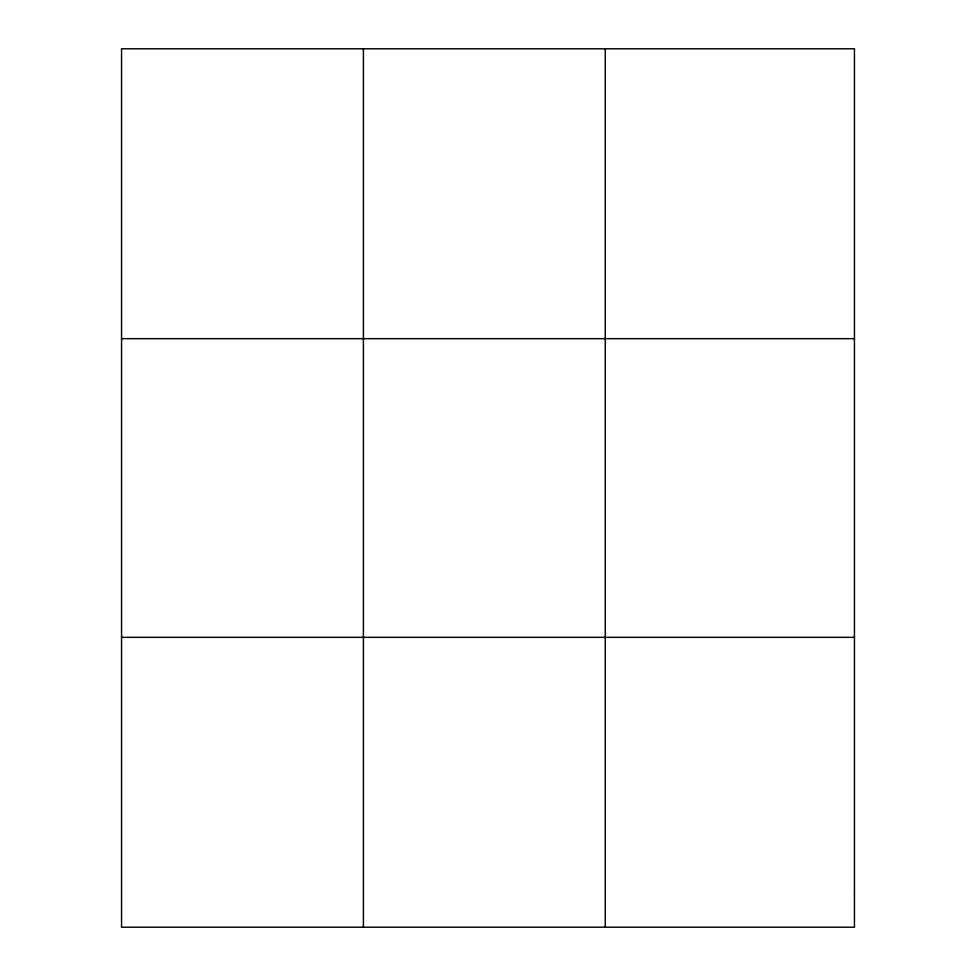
<?xml version="1.0" encoding="UTF-8"?>
<svg xmlns="http://www.w3.org/2000/svg" width="976" height="976" viewBox="0 0 976 976"><rect width="100%" height="100%" fill="white"/><g stroke="black" fill="none" stroke-linecap="round" stroke-linejoin="round"><path stroke-width="1.46" d="M363.401 927.2L363.401 48.8M605.266 927.2L605.266 48.8M121.549 338.672L854.451 338.672M121.549 637.328L854.451 637.328M854.451 894.992L854.451 927.2L121.549 927.2L121.549 48.8L854.451 48.8L854.451 894.992"/></g></svg>
